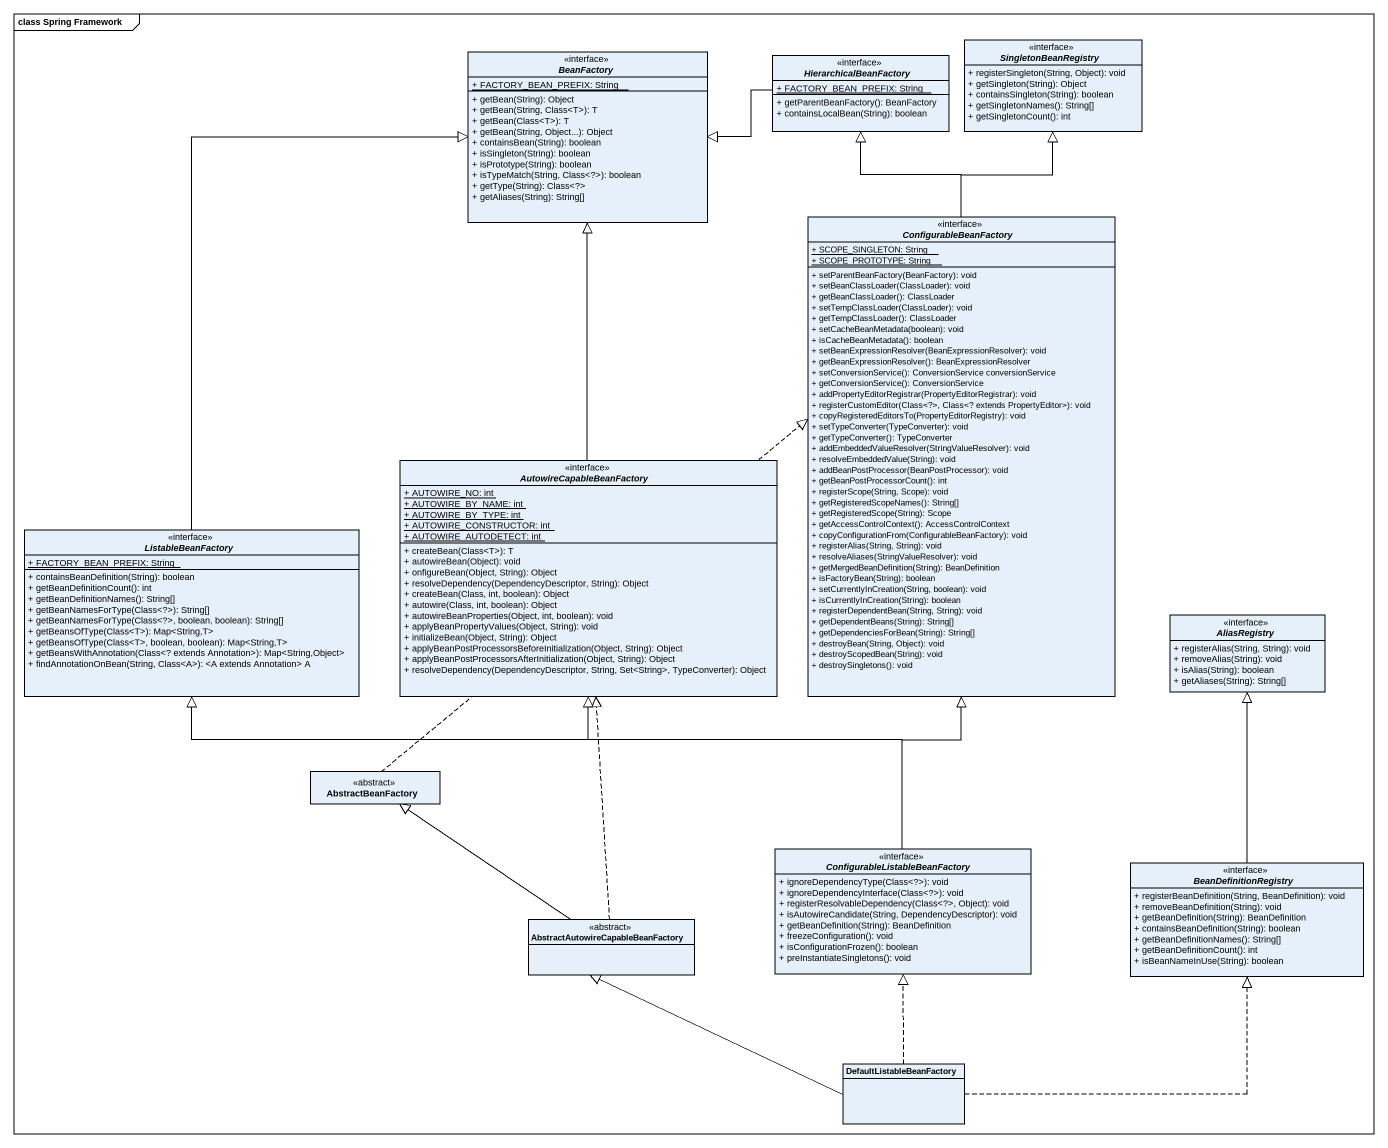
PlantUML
@startuml
mainframe class Spring Framework
hide circle
hide empty members
skinparam classAttributeIconSize 0
interface BeanFactory <<interface>> {
  {static} + FACTORY_BEAN_PREFIX: String
  + getBean(String): Object
  + getBean(String, Class<T>): T
  + getBean(Class<T>): T
  + getBean(String, Object...): Object
  + containsBean(String): boolean
  + isSingleton(String): boolean
  + isPrototype(String): boolean
  + isTypeMatch(String, Class<?>): boolean
  + getType(String): Class<?>
  + getAliases(String): String[]
}
interface HierarchicalBeanFactory <<interface>> {
  {static} + FACTORY_BEAN_PREFIX: String
  + getParentBeanFactory(): BeanFactory
  + containsLocalBean(String): boolean
}
interface SingletonBeanRegistry <<interface>> {
  + registerSingleton(String, Object): void
  + getSingleton(String): Object
  + containsSingleton(String): boolean
  + getSingletonNames(): String[]
  + getSingletonCount(): int
}
interface ConfigurableBeanFactory <<interface>> {
  {static} + SCOPE_SINGLETON: String
  {static} + SCOPE_PROTOTYPE: String
  + setParentBeanFactory(BeanFactory): void
  + setBeanClassLoader(ClassLoader): void
  + getBeanClassLoader(): ClassLoader
  + setTempClassLoader(ClassLoader): void
  + getTempClassLoader(): ClassLoader
  + setCacheBeanMetadata(boolean): void
  + isCacheBeanMetadata(): boolean
  + setBeanExpressionResolver(BeanExpressionResolver): void
  + getBeanExpressionResolver(): BeanExpressionResolver
  + setConversionService(): ConversionService conversionService
  + getConversionService(): ConversionService
  + addPropertyEditorRegistrar(PropertyEditorRegistrar): void
  + registerCustomEditor(Class<?>, Class<? extends PropertyEditor>): void
  + copyRegisteredEditorsTo(PropertyEditorRegistry): void
  + setTypeConverter(TypeConverter): void
  + getTypeConverter(): TypeConverter
  + addEmbeddedValueResolver(StringValueResolver): void
  + resolveEmbeddedValue(String): void
  + addBeanPostProcessor(BeanPostProcessor): void
  + getBeanPostProcessorCount(): int
  + registerScope(String, Scope): void
  + getRegisteredScopeNames(): String[]
  + getRegisteredScope(String): Scope
  + getAccessControlContext(): AccessControlContext
  + copyConfigurationFrom(ConfigurableBeanFactory): void
  + registerAlias(String, String): void
  + resolveAliases(StringValueResolver): void
  + getMergedBeanDefinition(String): BeanDefinition
  + isFactoryBean(String): boolean
  + setCurrentlyInCreation(String, boolean): void
  + isCurrentlyInCreation(String): boolean
  + registerDependentBean(String, String): void
  + getDependentBeans(String): String[]
  + getDependenciesForBean(String): String[]
  + destroyBean(String, Object): void
  + destroyScopedBean(String): void
  + destroySingletons(): void
}
interface AutowireCapableBeanFactory <<interface>> {
  {static} + AUTOWIRE_NO: int
  {static} + AUTOWIRE_BY_NAME: int
  {static} + AUTOWIRE_BY_TYPE: int
  {static} + AUTOWIRE_CONSTRUCTOR: int
  {static} + AUTOWIRE_AUTODETECT: int
  + createBean(Class<T>): T
  + autowireBean(Object): void
  + onfigureBean(Object, String): Object
  + resolveDependency(DependencyDescriptor, String): Object
  + createBean(Class, int, boolean): Object
  + autowire(Class, int, boolean): Object
  + autowireBeanProperties(Object, int, boolean): void
  + applyBeanPropertyValues(Object, String): void
  + initializeBean(Object, String): Object
  + applyBeanPostProcessorsBeforeInitialization(Object, String): Object
  + applyBeanPostProcessorsAfterInitialization(Object, String): Object
  + resolveDependency(DependencyDescriptor, String, Set<String>, TypeConverter): Object
}
interface ListableBeanFactory <<interface>> {
  {static} + FACTORY_BEAN_PREFIX: String
  + containsBeanDefinition(String): boolean
  + getBeanDefinitionCount(): int
  + getBeanDefinitionNames(): String[]
  + getBeanNamesForType(Class<?>): String[]
  + getBeanNamesForType(Class<?>, boolean, boolean): String[]
  + getBeansOfType(Class<T>): Map<String,T>
  + getBeansOfType(Class<T>, boolean, boolean): Map<String,T>
  + getBeansWithAnnotation(Class<? extends Annotation>): Map<String,Object>
  + findAnnotationOnBean(String, Class<A>): <A extends Annotation> A
}
interface AliasRegistry <<interface>> {
  + registerAlias(String, String): void
  + removeAlias(String): void
  + isAlias(String): boolean
  + getAliases(String): String[]
}
class AbstractBeanFactory <<abstract>>
interface "ConfigurableListableBeanFactory" as ConfigurableListableBeanFact <<interface>> {
  + ignoreDependencyType(Class<?>): void
  + ignoreDependencyInterface(Class<?>): void
  + registerResolvableDependency(Class<?>, Object): void
  + isAutowireCandidate(String, DependencyDescriptor): void
  + getBeanDefinition(String): BeanDefinition
  + freezeConfiguration(): void
  + isConfigurationFrozen(): boolean
  + preInstantiateSingletons(): void
}
interface BeanDefinitionRegistry <<interface>> {
  + registerBeanDefinition(String, BeanDefinition): void
  + removeBeanDefinition(String): void
  + getBeanDefinition(String): BeanDefinition
  + containsBeanDefinition(String): boolean
  + getBeanDefinitionNames(): String[]
  + getBeanDefinitionCount(): int
  + isBeanNameInUse(String): boolean
}
class "AbstractAutowireCapableBeanFactory" as AbstractAutowireCapableBeanF <<abstract>>
class DefaultListableBeanFactory
HierarchicalBeanFactory -left-|> BeanFactory
ConfigurableBeanFactory -up-|> HierarchicalBeanFactory
ConfigurableBeanFactory -up-|> SingletonBeanRegistry
AutowireCapableBeanFactory -up-|> BeanFactory
ListableBeanFactory -up-|> BeanFactory
AbstractBeanFactory .right.|> ConfigurableBeanFactory
ConfigurableListableBeanFact -up-|> ConfigurableBeanFactory
ConfigurableListableBeanFact -up-|> AutowireCapableBeanFactory
ConfigurableListableBeanFact -left-|> ListableBeanFactory
BeanDefinitionRegistry -up-|> AliasRegistry
AbstractAutowireCapableBeanF .up.|> AutowireCapableBeanFactory
AbstractAutowireCapableBeanF -up-|> AbstractBeanFactory
DefaultListableBeanFactory .up.|> ConfigurableListableBeanFact
DefaultListableBeanFactory .right.|> BeanDefinitionRegistry
DefaultListableBeanFactory -left-|> AbstractAutowireCapableBeanF
@enduml
